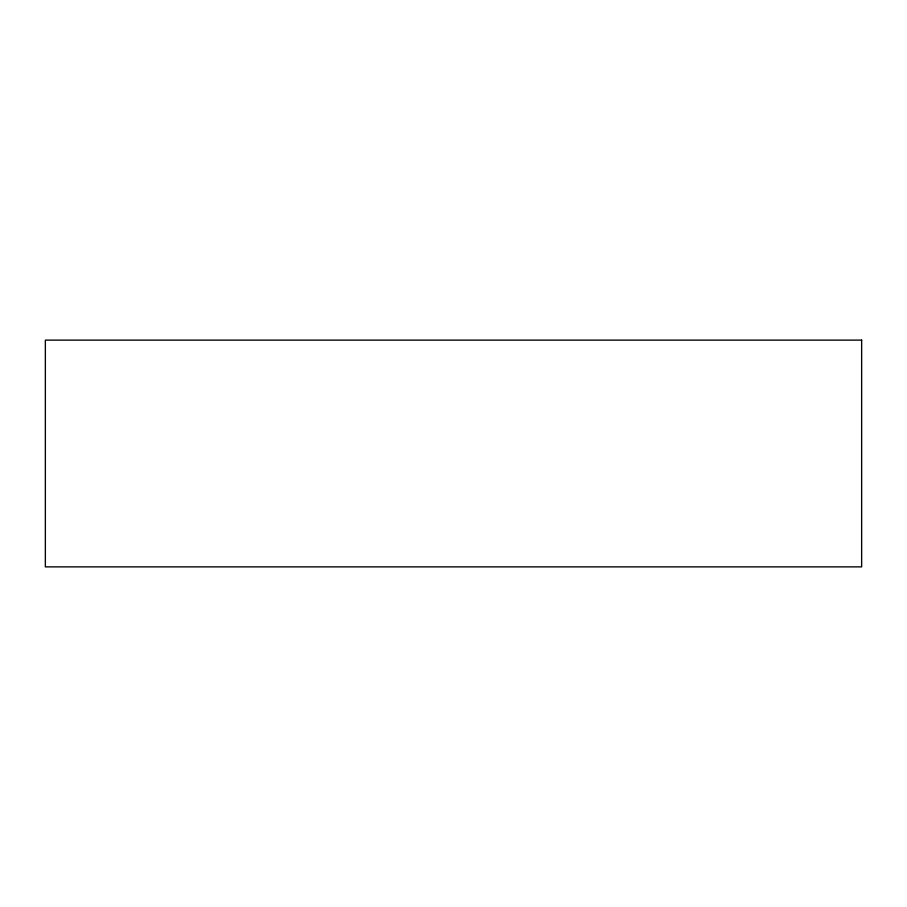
<?xml version="1.0" encoding="UTF-8"?>
<svg xmlns="http://www.w3.org/2000/svg" width="907" height="907" viewBox="0 0 907 907"><rect width="100%" height="100%" fill="white"/><g stroke="black" fill="none" stroke-linecap="round" stroke-linejoin="round"><path stroke-width="1.36" d="M861.65 340.125L45.35 340.125L45.35 566.875L861.65 566.875L861.65 340.125"/></g></svg>
